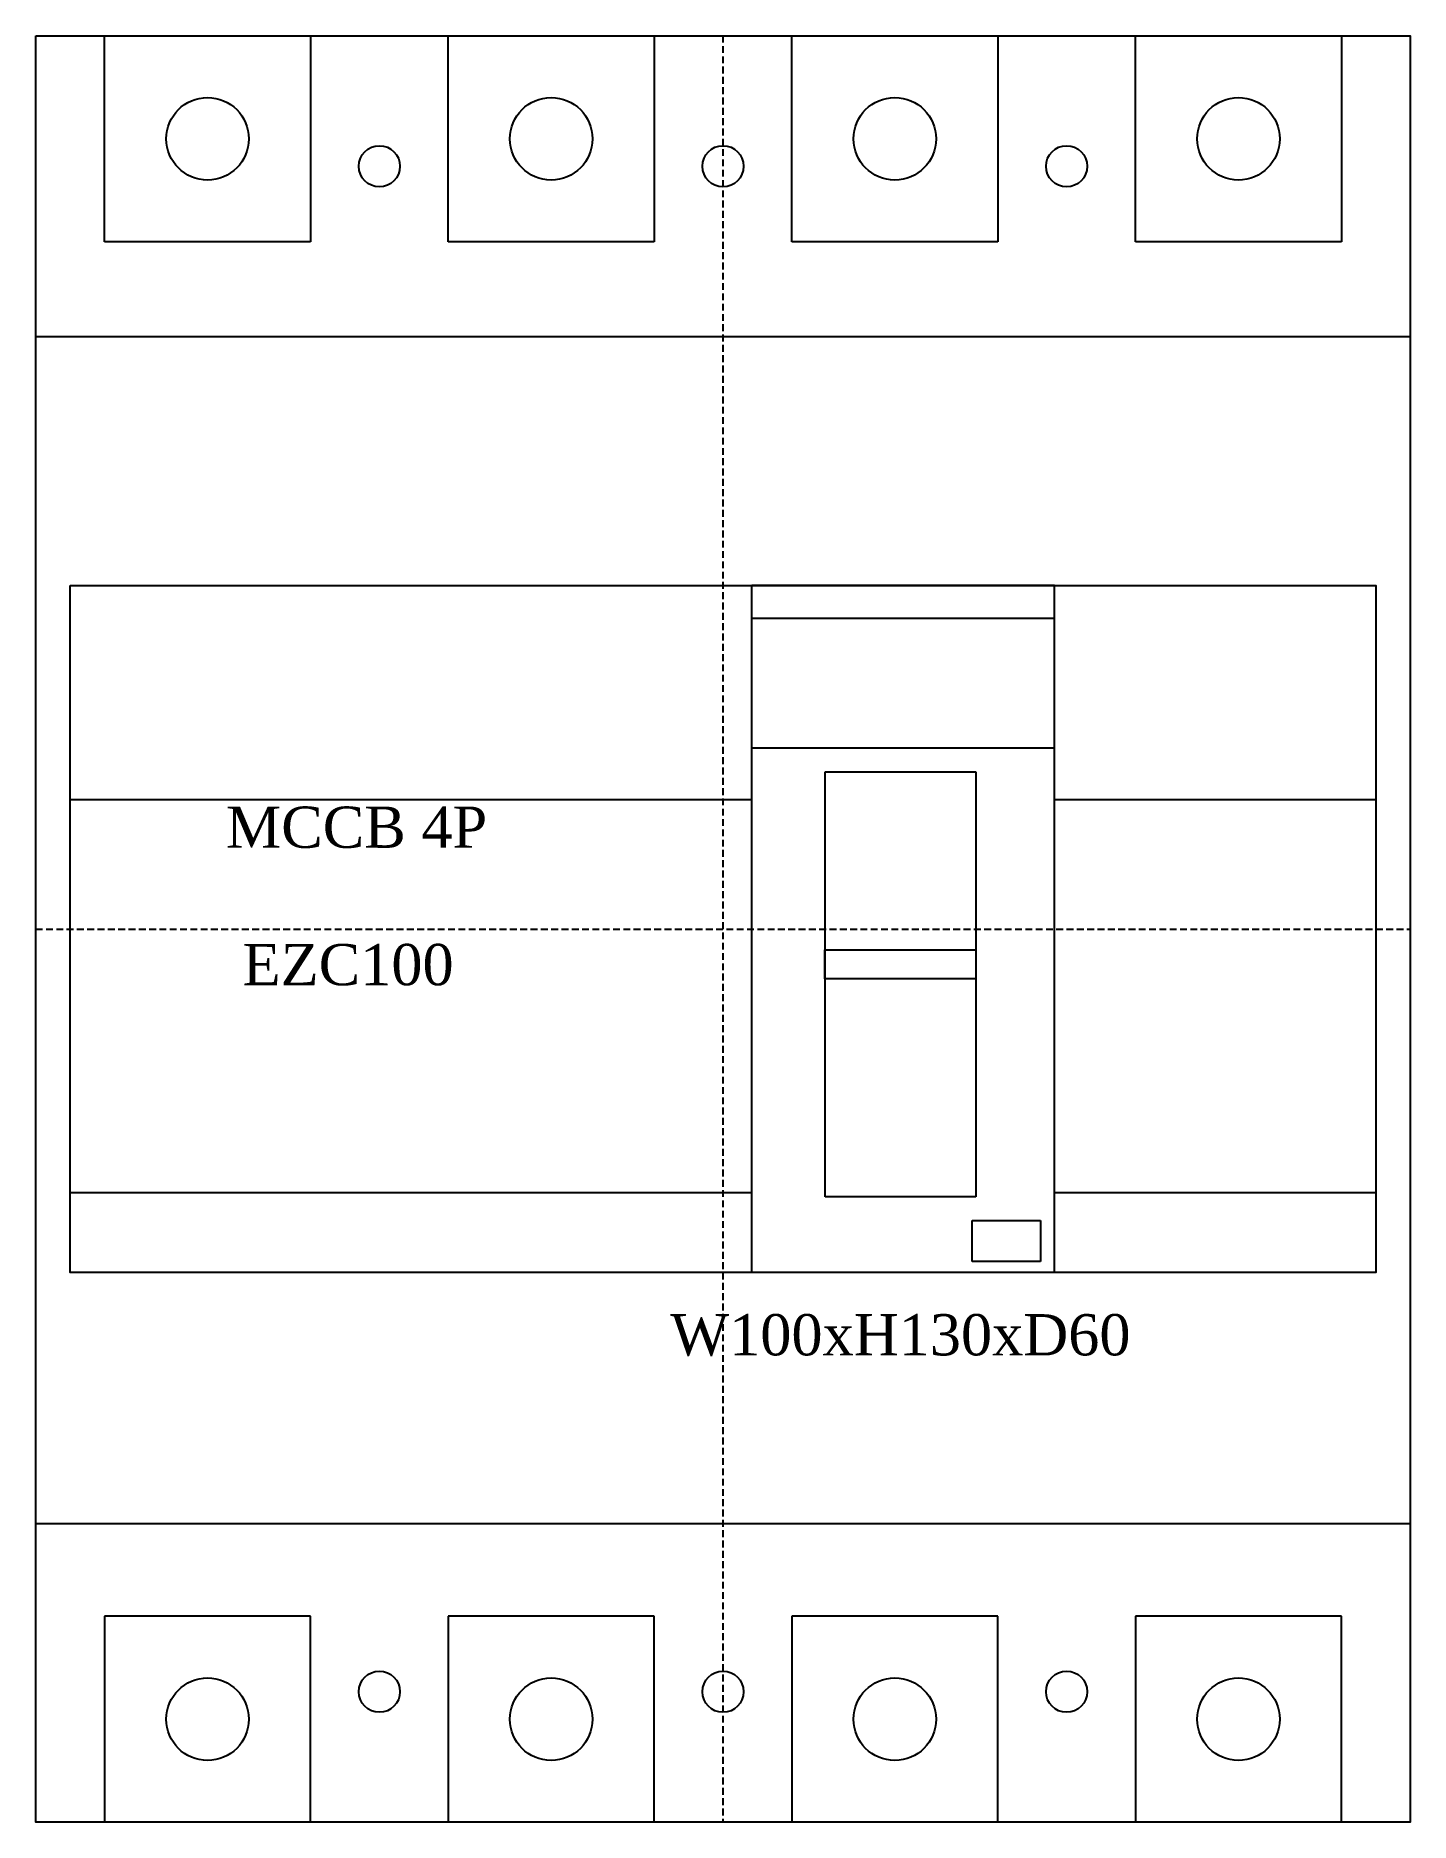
# Model space of a CAD drawing. Extents: x 0 to 100, y 0 to 130.
import ezdxf
from ezdxf.enums import TextEntityAlignment as Align

# ---------------------------------------------------------------- set-up
doc = ezdxf.new("R2010")
doc.units = 0
doc.linetypes.add('DASHED', pattern=[0.75, 0.5, -0.25])
doc.layers.add('--4N-THT. MCB-MCCB-ACB', color=124, linetype='CONTINUOUS')
doc.layers.add('--8N-THT. FIXING HOLE', color=4, linetype='CONTINUOUS')
doc.styles.add('VNI-TNR-DIM', font='times.ttf')

# ---------------------------------------------------------------- blocks, each defined once
blk = doc.blocks.new('06 - N - SC MCCB EZC100 4 PHASE')
at = {"layer": '--4N-THT. MCB-MCCB-ACB'}
for p, q in [((-45, 50), (-45, 65)), ((-30, 65), (-30, 50)), ((-20, 50), (-20, 65)), ((-5, 65), (-5, 50)), ((5, 50), (5, 65)), ((20, 65), (20, 50)), ((30, 50), (30, 65)), ((45, 65), (45, 50)), ((-30, 50), (-45, 50)), ((-5, 50), (-20, 50)), ((20, 50), (5, 50)), ((45, 50), (30, 50)), ((-50, 43.12), (50, 43.12)), ((2.09, 22.61), (24.09, 22.61)), ((2.12, 13.18), (24.09, 13.18)), ((7.43, 11.44), (18.4, 11.44)), ((7.43, -19.48), (7.43, 11.44)), ((7.43, 11.44), (7.43, 11.44)), ((18.4, 11.44), (18.4, -19.48)), ((-47.5, 9.43), (2.09, 9.43)), ((24.09, 9.43), (47.48, 9.43)), ((7.42, -1.52), (18.4, -1.51)), ((7.42, -3.62), (7.42, -1.52)), ((18.4, -1.51), (18.4, -3.62)), ((18.4, -3.62), (7.42, -3.62)), ((18.4, -3.62), (18.4, -3.62)), ((-47.5, -19.18), (2.09, -19.18)), ((18.4, -19.48), (7.43, -19.48)), ((24.09, -19.18), (47.48, -19.18)), ((18.12, -21.2), (23.11, -21.2)), ((18.12, -24.19), (18.12, -21.2)), ((18.12, -21.2), (18.12, -21.2)), ((23.11, -21.2), (23.11, -24.19)), ((23.11, -24.19), (18.12, -24.19)), ((-50, -43.26), (50, -43.26)), ((-30, -50), (-45, -50)), ((-45, -50), (-45, -65)), ((-30, -65), (-30, -50)), ((-5, -50), (-20, -50)), ((-20, -50), (-20, -65)), ((-5, -65), (-5, -50)), ((20, -50), (5, -50)), ((5, -50), (5, -65)), ((20, -65), (20, -50)), ((45, -50), (30, -50)), ((30, -50), (30, -65)), ((45, -65), (45, -50))]:
    blk.add_line(p, q, dxfattribs=at)
at = {"layer": '--4N-THT. MCB-MCCB-ACB', "color": 6, "linetype": 'DASHED'}
for p, q in [((0, 65), (0, -65)), ((-50, 0), (50, 0))]:
    blk.add_line(p, q, dxfattribs=at)
at = {"layer": '--4N-THT. MCB-MCCB-ACB'}
blk.add_lwpolyline([(-50, 65), (50, 65), (50, -65), (-50, -65)], close=True, dxfattribs=at)
at = {"layer": '--4N-THT. MCB-MCCB-ACB', "color": 1}
blk.add_lwpolyline([(-47.5, 25), (47.5, 25), (47.5, -25), (-47.5, -25)], close=True, dxfattribs=at)
at = {"layer": '--4N-THT. MCB-MCCB-ACB', "color": 2}
blk.add_lwpolyline([(2.09, 25.01), (24.09, 25.01), (24.09, -24.99), (2.09, -24.99)], close=True, dxfattribs=at)
at = {"layer": '--4N-THT. MCB-MCCB-ACB'}
for centre in [(-37.5, 57.5), (-12.5, 57.5), (12.5, 57.5), (37.5, 57.5), (-37.5, -57.5), (-12.5, -57.5), (12.5, -57.5), (37.5, -57.5)]:
    blk.add_circle(centre, 3, dxfattribs=at)
at = {"layer": '--8N-THT. FIXING HOLE'}
for centre in [(-25, 55.5), (0, 55.5), (25, 55.5), (-25, -55.5), (0, -55.5), (25, -55.5)]:
    blk.add_circle(centre, 1.5, dxfattribs=at)
at = {"layer": '--4N-THT. MCB-MCCB-ACB', "color": 3, "style": 'VNI-TNR-DIM'}
for s, p in [('MCCB 4P', (-36.17, 5.91)), ('EZC100', (-34.95, -4.09))]:
    blk.add_text(s, height=3, dxfattribs=at).set_placement(p)
at = {"layer": '--4N-THT. MCB-MCCB-ACB', "color": 3, "insert": (12.91, -29.56), "char_height": 3, "attachment_point": 5, "style": 'VNI-TNR-DIM'}
blk.add_mtext_dynamic_manual_height_columns('W100xH130xD60', width=16.0524, gutter_width=15, heights=[0], dxfattribs=at)
at = {"layer": '--4N-THT. MCB-MCCB-ACB', "color": 3, "style": 'VNI-TNR-DIM'}
for tag, p in [('15~100A', (-27.92, 2.3)), ('7.5~30KA', (-27.92, -6.96))]:
    blk.add_attdef(tag, text='', height=3, dxfattribs=at).set_placement(p, align=Align.MIDDLE_CENTER)

msp = doc.modelspace()

# ---------------------------------------------------------------- block references
msp.add_blockref('06 - N - SC MCCB EZC100 4 PHASE', (50, 65))

doc.saveas('drawing.dxf')
